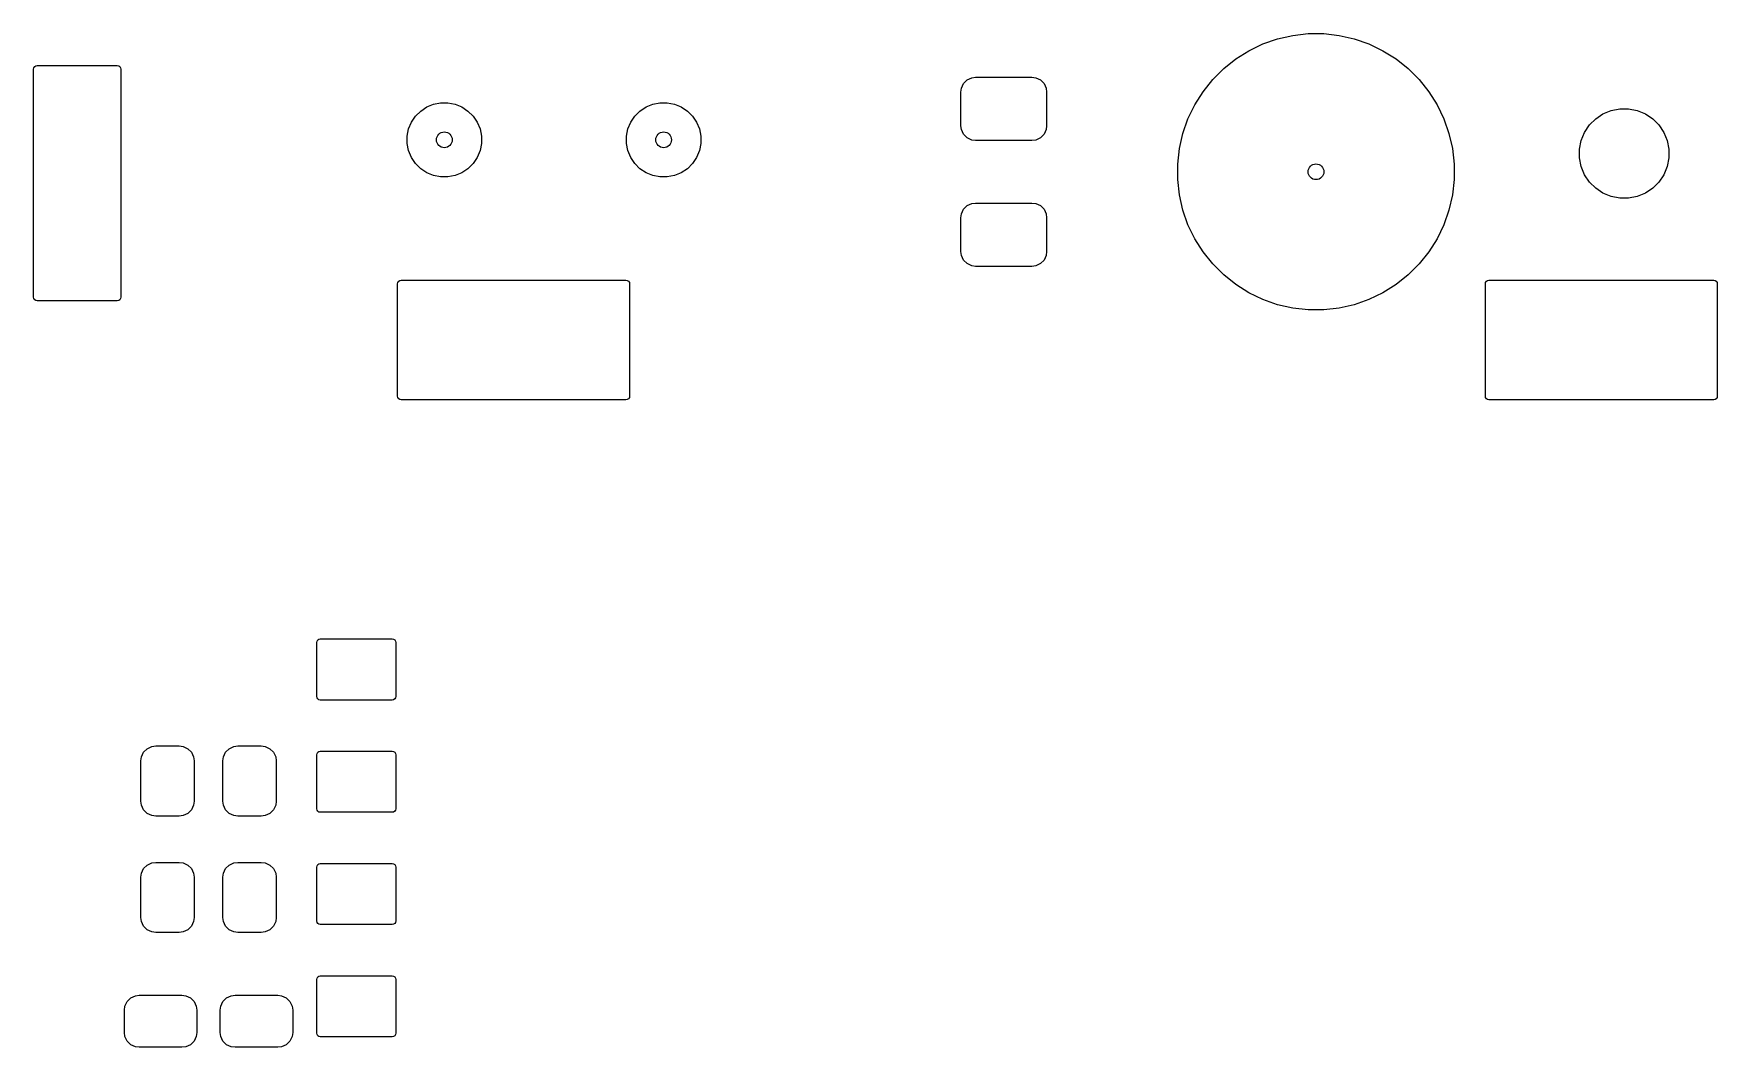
# Model space of a CAD drawing. Extents: x 3.9 to 7.48, y -4.89 to -2.91.
# Drawn here: x 5.766 to 7.24, y -3.865 to -2.976 of the extents above; entities that cross this region are included whole.
import ezdxf

# ---------------------------------------------------------------- set-up
doc = ezdxf.new("R2010")
doc.units = 0
doc.header["$MEASUREMENT"] = 0
doc.layers.add('BLACK', color=7, linetype='CONTINUOUS')

msp = doc.modelspace()

# ---------------------------------------------------------------- linework, layer by layer
at = {"layer": 'BLACK', "linetype": 'CONTINUOUS'}
for p, q in [((6.8551, -2.981), (6.8684, -2.978)), ((6.8684, -2.978), (6.8819, -2.9764)), ((6.8819, -2.9764), (6.8955, -2.9764)), ((6.8955, -2.9764), (6.909, -2.978)), ((6.909, -2.978), (6.9222, -2.981)), ((6.8185, -2.9986), (6.83, -2.9914)), ((6.83, -2.9914), (6.8423, -2.9855)), ((6.8423, -2.9855), (6.8551, -2.981)), ((6.9222, -2.981), (6.9351, -2.9855)), ((6.9351, -2.9855), (6.9473, -2.9914)), ((6.9473, -2.9914), (6.9588, -2.9986)), ((5.7655, -3.0075), (5.7658, -3.0063)), ((5.7655, -3.2075), (5.7655, -3.0075)), ((5.7658, -3.0063), (5.7664, -3.0053)), ((5.7664, -3.0053), (5.7675, -3.0046)), ((5.7675, -3.0046), (5.7687, -3.0044)), ((5.7687, -3.0044), (5.8388, -3.0044)), ((5.8388, -3.0044), (5.84, -3.0046)), ((5.84, -3.0046), (5.841, -3.0053)), ((5.841, -3.0053), (5.8417, -3.0063)), ((5.8417, -3.0063), (5.8419, -3.0075)), ((5.8419, -3.0075), (5.8419, -3.2075)), ((6.7983, -3.0167), (6.8079, -3.0071)), ((6.8079, -3.0071), (6.8185, -2.9986)), ((6.9588, -2.9986), (6.9695, -3.0071)), ((6.9695, -3.0071), (6.9791, -3.0167)), ((6.5781, -3.0243), (6.58, -3.0202)), ((6.58, -3.0202), (6.5832, -3.017)), ((6.5832, -3.017), (6.5872, -3.0151)), ((6.5872, -3.0151), (6.5906, -3.0146)), ((6.5906, -3.0146), (6.6398, -3.0146)), ((6.6398, -3.0146), (6.6432, -3.0151)), ((6.6432, -3.0151), (6.6473, -3.017)), ((6.6473, -3.017), (6.6505, -3.0202)), ((6.6505, -3.0202), (6.6524, -3.0243)), ((6.7898, -3.0273), (6.7983, -3.0167)), ((6.9791, -3.0167), (6.9876, -3.0273)), ((6.1157, -3.0382), (6.122, -3.037)), ((6.122, -3.037), (6.1284, -3.037)), ((6.1284, -3.037), (6.1347, -3.0382)), ((6.3079, -3.0382), (6.3141, -3.037)), ((6.3141, -3.037), (6.3205, -3.037)), ((6.3205, -3.037), (6.3268, -3.0382)), ((6.5776, -3.0276), (6.5781, -3.0243)), ((6.5776, -3.0572), (6.5776, -3.0276)), ((6.6524, -3.0243), (6.6528, -3.0276)), ((6.6528, -3.0276), (6.6528, -3.0572)), ((6.7825, -3.0389), (6.7898, -3.0273)), ((6.9876, -3.0273), (6.9948, -3.0389)), ((6.0964, -3.0541), (6.1, -3.0488)), ((6.1, -3.0488), (6.1045, -3.0443)), ((6.1045, -3.0443), (6.1098, -3.0407)), ((6.1098, -3.0407), (6.1157, -3.0382)), ((6.1347, -3.0382), (6.1406, -3.0407)), ((6.1406, -3.0407), (6.1459, -3.0443)), ((6.1459, -3.0443), (6.1505, -3.0488)), ((6.1505, -3.0488), (6.154, -3.0541)), ((6.2885, -3.0541), (6.2921, -3.0488)), ((6.2921, -3.0488), (6.2966, -3.0443)), ((6.2966, -3.0443), (6.3019, -3.0407)), ((6.3019, -3.0407), (6.3079, -3.0382)), ((6.3268, -3.0382), (6.3327, -3.0407)), ((6.3327, -3.0407), (6.3381, -3.0443)), ((6.3381, -3.0443), (6.3426, -3.0488)), ((6.3426, -3.0488), (6.3462, -3.0541)), ((6.7722, -3.0639), (6.7766, -3.0511)), ((6.7766, -3.0511), (6.7825, -3.0389)), ((6.9948, -3.0389), (7.0007, -3.0511)), ((7.0007, -3.0511), (7.0052, -3.0639)), ((7.1282, -3.0565), (7.1337, -3.0511)), ((7.1337, -3.0511), (7.1401, -3.0468)), ((7.1401, -3.0468), (7.1472, -3.0438)), ((7.1472, -3.0438), (7.1548, -3.0423)), ((7.1548, -3.0423), (7.1625, -3.0423)), ((7.1625, -3.0423), (7.1701, -3.0438)), ((7.1701, -3.0438), (7.1772, -3.0468)), ((7.1772, -3.0468), (7.1837, -3.0511)), ((7.1837, -3.0511), (7.1891, -3.0565)), ((6.0927, -3.0663), (6.0939, -3.06)), ((6.0927, -3.0727), (6.0927, -3.0663)), ((6.0939, -3.06), (6.0964, -3.0541)), ((6.154, -3.0541), (6.1565, -3.06)), ((6.1565, -3.06), (6.1577, -3.0663)), ((6.1577, -3.0663), (6.1577, -3.0727)), ((6.2848, -3.0663), (6.2861, -3.06)), ((6.2848, -3.0727), (6.2848, -3.0663)), ((6.2861, -3.06), (6.2885, -3.0541)), ((6.3462, -3.0541), (6.3486, -3.06)), ((6.3486, -3.06), (6.3499, -3.0663)), ((6.3499, -3.0663), (6.3499, -3.0727)), ((6.5781, -3.0605), (6.5776, -3.0572)), ((6.58, -3.0646), (6.5781, -3.0605)), ((6.5832, -3.0678), (6.58, -3.0646)), ((6.6505, -3.0646), (6.6473, -3.0678)), ((6.6524, -3.0605), (6.6505, -3.0646)), ((6.6528, -3.0572), (6.6524, -3.0605)), ((6.7691, -3.0772), (6.7722, -3.0639)), ((7.0052, -3.0639), (7.0082, -3.0772)), ((7.121, -3.0701), (7.124, -3.063)), ((7.124, -3.063), (7.1282, -3.0565)), ((7.1891, -3.0565), (7.1934, -3.063)), ((7.1934, -3.063), (7.1963, -3.0701)), ((6.0939, -3.079), (6.0927, -3.0727)), ((6.0964, -3.0849), (6.0939, -3.079)), ((6.1565, -3.079), (6.154, -3.0849)), ((6.1577, -3.0727), (6.1565, -3.079)), ((6.2861, -3.079), (6.2848, -3.0727)), ((6.2885, -3.0849), (6.2861, -3.079)), ((6.3486, -3.079), (6.3462, -3.0849)), ((6.3499, -3.0727), (6.3486, -3.079)), ((6.5872, -3.0697), (6.5832, -3.0678)), ((6.5906, -3.0702), (6.5872, -3.0697)), ((6.6398, -3.0702), (6.5906, -3.0702)), ((6.6432, -3.0697), (6.6398, -3.0702)), ((6.6473, -3.0678), (6.6432, -3.0697)), ((6.7676, -3.0907), (6.7691, -3.0772)), ((7.0082, -3.0772), (7.0097, -3.0907)), ((7.1195, -3.0777), (7.121, -3.0701)), ((7.1195, -3.0854), (7.1195, -3.0777)), ((7.1963, -3.0701), (7.1979, -3.0777)), ((7.1979, -3.0777), (7.1979, -3.0854)), ((6.1, -3.0902), (6.0964, -3.0849)), ((6.1045, -3.0948), (6.1, -3.0902)), ((6.1098, -3.0983), (6.1045, -3.0948)), ((6.1459, -3.0948), (6.1406, -3.0983)), ((6.1505, -3.0902), (6.1459, -3.0948)), ((6.154, -3.0849), (6.1505, -3.0902)), ((6.2921, -3.0902), (6.2885, -3.0849)), ((6.2966, -3.0948), (6.2921, -3.0902)), ((6.3019, -3.0983), (6.2966, -3.0948)), ((6.3381, -3.0948), (6.3327, -3.0983)), ((6.3426, -3.0902), (6.3381, -3.0948)), ((6.3462, -3.0849), (6.3426, -3.0902)), ((6.7676, -3.1043), (6.7676, -3.0907)), ((7.0097, -3.0907), (7.0097, -3.1043)), ((7.121, -3.0929), (7.1195, -3.0854)), ((7.124, -3.1001), (7.121, -3.0929)), ((7.1963, -3.0929), (7.1934, -3.1001)), ((7.1979, -3.0854), (7.1963, -3.0929)), ((6.1157, -3.1008), (6.1098, -3.0983)), ((6.122, -3.102), (6.1157, -3.1008)), ((6.1284, -3.102), (6.122, -3.102)), ((6.1347, -3.1008), (6.1284, -3.102)), ((6.1406, -3.0983), (6.1347, -3.1008)), ((6.3079, -3.1008), (6.3019, -3.0983)), ((6.3141, -3.102), (6.3079, -3.1008)), ((6.3205, -3.102), (6.3141, -3.102)), ((6.3268, -3.1008), (6.3205, -3.102)), ((6.3327, -3.0983), (6.3268, -3.1008)), ((6.7691, -3.1178), (6.7676, -3.1043)), ((7.0097, -3.1043), (7.0082, -3.1178)), ((7.1282, -3.1065), (7.124, -3.1001)), ((7.1337, -3.112), (7.1282, -3.1065)), ((7.1891, -3.1065), (7.1837, -3.112)), ((7.1934, -3.1001), (7.1891, -3.1065)), ((6.5832, -3.1272), (6.5872, -3.1253)), ((6.5872, -3.1253), (6.5906, -3.1249)), ((6.5906, -3.1249), (6.6398, -3.1249)), ((6.6398, -3.1249), (6.6432, -3.1253)), ((6.6432, -3.1253), (6.6473, -3.1272)), ((6.7722, -3.1311), (6.7691, -3.1178)), ((7.0082, -3.1178), (7.0052, -3.1311)), ((7.1401, -3.1162), (7.1337, -3.112)), ((7.1472, -3.1192), (7.1401, -3.1162)), ((7.1548, -3.1207), (7.1472, -3.1192)), ((7.1625, -3.1207), (7.1548, -3.1207)), ((7.1701, -3.1192), (7.1625, -3.1207)), ((7.1772, -3.1162), (7.1701, -3.1192)), ((7.1837, -3.112), (7.1772, -3.1162)), ((6.5776, -3.1379), (6.5781, -3.1345)), ((6.5776, -3.1674), (6.5776, -3.1379)), ((6.5781, -3.1345), (6.58, -3.1304)), ((6.58, -3.1304), (6.5832, -3.1272)), ((6.6473, -3.1272), (6.6505, -3.1304)), ((6.6505, -3.1304), (6.6524, -3.1345)), ((6.6524, -3.1345), (6.6528, -3.1379)), ((6.6528, -3.1379), (6.6528, -3.1674)), ((6.7766, -3.1439), (6.7722, -3.1311)), ((7.0052, -3.1311), (7.0007, -3.1439)), ((6.7825, -3.1562), (6.7766, -3.1439)), ((7.0007, -3.1439), (6.9948, -3.1562)), ((6.5781, -3.1708), (6.5776, -3.1674)), ((6.6528, -3.1674), (6.6524, -3.1708)), ((6.7898, -3.1677), (6.7825, -3.1562)), ((6.7983, -3.1783), (6.7898, -3.1677)), ((6.9876, -3.1677), (6.9791, -3.1783)), ((6.9948, -3.1562), (6.9876, -3.1677)), ((6.58, -3.1749), (6.5781, -3.1708)), ((6.5832, -3.178), (6.58, -3.1749)), ((6.5872, -3.1799), (6.5832, -3.178)), ((6.5906, -3.1804), (6.5872, -3.1799)), ((6.6398, -3.1804), (6.5906, -3.1804)), ((6.6432, -3.1799), (6.6398, -3.1804)), ((6.6473, -3.178), (6.6432, -3.1799)), ((6.6505, -3.1749), (6.6473, -3.178)), ((6.6524, -3.1708), (6.6505, -3.1749)), ((6.8079, -3.1879), (6.7983, -3.1783)), ((6.9791, -3.1783), (6.9695, -3.1879)), ((6.0843, -3.1957), (6.0846, -3.1945)), ((6.0843, -3.2942), (6.0843, -3.1957)), ((6.0846, -3.1945), (6.0853, -3.1935)), ((6.0853, -3.1935), (6.0863, -3.1928)), ((6.0863, -3.1928), (6.0875, -3.1926)), ((6.0875, -3.1926), (6.2843, -3.1926)), ((6.2843, -3.1926), (6.2855, -3.1928)), ((6.2855, -3.1928), (6.2866, -3.1935)), ((6.2866, -3.1935), (6.2873, -3.1945)), ((6.2873, -3.1945), (6.2875, -3.1957)), ((6.2875, -3.1957), (6.2875, -3.2942)), ((6.8185, -3.1964), (6.8079, -3.1879)), ((6.83, -3.2036), (6.8185, -3.1964)), ((6.9588, -3.1964), (6.9473, -3.2036)), ((6.9695, -3.1879), (6.9588, -3.1964)), ((7.0371, -3.1957), (7.0373, -3.1945)), ((7.0371, -3.2942), (7.0371, -3.1957)), ((7.0373, -3.1945), (7.038, -3.1935)), ((7.038, -3.1935), (7.039, -3.1928)), ((7.039, -3.1928), (7.0402, -3.1926)), ((7.0402, -3.1926), (7.2371, -3.1926)), ((7.2371, -3.1926), (7.2383, -3.1928)), ((7.2383, -3.1928), (7.2393, -3.1935)), ((7.2393, -3.1935), (7.24, -3.1945)), ((7.24, -3.1945), (7.2402, -3.1957)), ((7.2402, -3.1957), (7.2402, -3.2942)), ((5.7658, -3.2087), (5.7655, -3.2075)), ((5.7664, -3.2097), (5.7658, -3.2087)), ((5.7675, -3.2104), (5.7664, -3.2097)), ((5.7687, -3.2107), (5.7675, -3.2104)), ((5.8388, -3.2107), (5.7687, -3.2107)), ((5.84, -3.2104), (5.8388, -3.2107)), ((5.841, -3.2097), (5.84, -3.2104)), ((5.8417, -3.2087), (5.841, -3.2097)), ((5.8419, -3.2075), (5.8417, -3.2087)), ((6.8423, -3.2095), (6.83, -3.2036)), ((6.8551, -3.214), (6.8423, -3.2095)), ((6.8684, -3.2171), (6.8551, -3.214)), ((6.9222, -3.214), (6.909, -3.2171)), ((6.9351, -3.2095), (6.9222, -3.214)), ((6.9473, -3.2036), (6.9351, -3.2095)), ((6.8819, -3.2186), (6.8684, -3.2171)), ((6.8955, -3.2186), (6.8819, -3.2186)), ((6.909, -3.2171), (6.8955, -3.2186)), ((6.0846, -3.2954), (6.0843, -3.2942)), ((6.0853, -3.2964), (6.0846, -3.2954)), ((6.0863, -3.2971), (6.0853, -3.2964)), ((6.0875, -3.2973), (6.0863, -3.2971)), ((6.2843, -3.2973), (6.0875, -3.2973)), ((6.2855, -3.2971), (6.2843, -3.2973)), ((6.2866, -3.2964), (6.2855, -3.2971)), ((6.2873, -3.2954), (6.2866, -3.2964)), ((6.2875, -3.2942), (6.2873, -3.2954)), ((7.0373, -3.2954), (7.0371, -3.2942)), ((7.038, -3.2964), (7.0373, -3.2954)), ((7.039, -3.2971), (7.038, -3.2964)), ((7.0402, -3.2973), (7.039, -3.2971)), ((7.2371, -3.2973), (7.0402, -3.2973)), ((7.2383, -3.2971), (7.2371, -3.2973)), ((7.2393, -3.2964), (7.2383, -3.2971)), ((7.24, -3.2954), (7.2393, -3.2964)), ((7.2402, -3.2942), (7.24, -3.2954)), ((6.0135, -3.5101), (6.0137, -3.5089)), ((6.0137, -3.5089), (6.0144, -3.5079)), ((6.0144, -3.5079), (6.0154, -3.5072)), ((6.0154, -3.5072), (6.0166, -3.507)), ((6.0166, -3.507), (6.0796, -3.507)), ((6.0796, -3.507), (6.0808, -3.5072)), ((6.0808, -3.5072), (6.0818, -3.5079)), ((6.0818, -3.5079), (6.0825, -3.5089)), ((6.0825, -3.5089), (6.0828, -3.5101)), ((6.0135, -3.5574), (6.0135, -3.5101)), ((6.0828, -3.5101), (6.0828, -3.5574)), ((6.0137, -3.5586), (6.0135, -3.5574)), ((6.0144, -3.5596), (6.0137, -3.5586)), ((6.0154, -3.5603), (6.0144, -3.5596)), ((6.0166, -3.5605), (6.0154, -3.5603)), ((6.0796, -3.5605), (6.0166, -3.5605)), ((6.0808, -3.5603), (6.0796, -3.5605)), ((6.0818, -3.5596), (6.0808, -3.5603)), ((6.0825, -3.5586), (6.0818, -3.5596)), ((6.0828, -3.5574), (6.0825, -3.5586)), ((5.8594, -3.6138), (5.8599, -3.6104)), ((5.8599, -3.6104), (5.8618, -3.6063)), ((5.8618, -3.6063), (5.865, -3.6032)), ((5.865, -3.6032), (5.8691, -3.6013)), ((5.8691, -3.6013), (5.8724, -3.6008)), ((5.8724, -3.6008), (5.8931, -3.6008)), ((5.8931, -3.6008), (5.8964, -3.6013)), ((5.8964, -3.6013), (5.9005, -3.6032)), ((5.9005, -3.6032), (5.9037, -3.6063)), ((5.9037, -3.6063), (5.9056, -3.6104)), ((5.9056, -3.6104), (5.9061, -3.6138)), ((5.9313, -3.6138), (5.9317, -3.6104)), ((5.9317, -3.6104), (5.9336, -3.6063)), ((5.9336, -3.6063), (5.9368, -3.6032)), ((5.9368, -3.6032), (5.9409, -3.6013)), ((5.9409, -3.6013), (5.9443, -3.6008)), ((5.9443, -3.6008), (5.9649, -3.6008)), ((5.9649, -3.6008), (5.9683, -3.6013)), ((5.9683, -3.6013), (5.9724, -3.6032)), ((5.9724, -3.6032), (5.9756, -3.6063)), ((5.9756, -3.6063), (5.9775, -3.6104)), ((5.9775, -3.6104), (5.9779, -3.6138)), ((6.0135, -3.6085), (6.0137, -3.6073)), ((6.0135, -3.6558), (6.0135, -3.6085)), ((6.0137, -3.6073), (6.0144, -3.6063)), ((6.0144, -3.6063), (6.0154, -3.6056)), ((6.0154, -3.6056), (6.0166, -3.6054)), ((6.0166, -3.6054), (6.0796, -3.6054)), ((6.0796, -3.6054), (6.0808, -3.6056)), ((6.0808, -3.6056), (6.0818, -3.6063)), ((6.0818, -3.6063), (6.0825, -3.6073)), ((6.0825, -3.6073), (6.0828, -3.6085)), ((6.0828, -3.6085), (6.0828, -3.6558)), ((5.8594, -3.6492), (5.8594, -3.6138)), ((5.9061, -3.6138), (5.9061, -3.6492)), ((5.9313, -3.6492), (5.9313, -3.6138)), ((5.9779, -3.6138), (5.9779, -3.6492)), ((5.8599, -3.6526), (5.8594, -3.6492)), ((5.8618, -3.6567), (5.8599, -3.6526)), ((5.865, -3.6599), (5.8618, -3.6567)), ((5.9037, -3.6567), (5.9005, -3.6599)), ((5.9056, -3.6526), (5.9037, -3.6567)), ((5.9061, -3.6492), (5.9056, -3.6526)), ((5.9317, -3.6526), (5.9313, -3.6492)), ((5.9336, -3.6567), (5.9317, -3.6526)), ((5.9368, -3.6599), (5.9336, -3.6567)), ((5.9756, -3.6567), (5.9724, -3.6599)), ((5.9775, -3.6526), (5.9756, -3.6567)), ((5.9779, -3.6492), (5.9775, -3.6526)), ((6.0137, -3.657), (6.0135, -3.6558)), ((6.0144, -3.658), (6.0137, -3.657)), ((6.0825, -3.657), (6.0818, -3.658)), ((6.0828, -3.6558), (6.0825, -3.657)), ((5.8691, -3.6618), (5.865, -3.6599)), ((5.8724, -3.6622), (5.8691, -3.6618)), ((5.8931, -3.6622), (5.8724, -3.6622)), ((5.8964, -3.6618), (5.8931, -3.6622)), ((5.9005, -3.6599), (5.8964, -3.6618)), ((5.9409, -3.6618), (5.9368, -3.6599)), ((5.9443, -3.6622), (5.9409, -3.6618)), ((5.9649, -3.6622), (5.9443, -3.6622)), ((5.9683, -3.6618), (5.9649, -3.6622)), ((5.9724, -3.6599), (5.9683, -3.6618)), ((6.0154, -3.6587), (6.0144, -3.658)), ((6.0166, -3.6589), (6.0154, -3.6587)), ((6.0796, -3.6589), (6.0166, -3.6589)), ((6.0808, -3.6587), (6.0796, -3.6589)), ((6.0818, -3.658), (6.0808, -3.6587)), ((5.8594, -3.7158), (5.8599, -3.7124)), ((5.8594, -3.7512), (5.8594, -3.7158)), ((5.8599, -3.7124), (5.8618, -3.7083)), ((5.8618, -3.7083), (5.865, -3.7052)), ((5.865, -3.7052), (5.8691, -3.7033)), ((5.8691, -3.7033), (5.8724, -3.7028)), ((5.8724, -3.7028), (5.8931, -3.7028)), ((5.8931, -3.7028), (5.8964, -3.7033)), ((5.8964, -3.7033), (5.9005, -3.7052)), ((5.9005, -3.7052), (5.9037, -3.7083)), ((5.9037, -3.7083), (5.9056, -3.7124)), ((5.9056, -3.7124), (5.9061, -3.7158)), ((5.9061, -3.7158), (5.9061, -3.7512)), ((5.9313, -3.7158), (5.9317, -3.7124)), ((5.9313, -3.7512), (5.9313, -3.7158)), ((5.9317, -3.7124), (5.9336, -3.7083)), ((5.9336, -3.7083), (5.9368, -3.7052)), ((5.9368, -3.7052), (5.9409, -3.7033)), ((5.9409, -3.7033), (5.9443, -3.7028)), ((5.9443, -3.7028), (5.9649, -3.7028)), ((5.9649, -3.7028), (5.9683, -3.7033)), ((5.9683, -3.7033), (5.9724, -3.7052)), ((5.9724, -3.7052), (5.9756, -3.7083)), ((5.9756, -3.7083), (5.9775, -3.7124)), ((5.9775, -3.7124), (5.9779, -3.7158)), ((5.9779, -3.7158), (5.9779, -3.7512)), ((6.0135, -3.707), (6.0137, -3.7058)), ((6.0135, -3.7542), (6.0135, -3.707)), ((6.0137, -3.7058), (6.0144, -3.7047)), ((6.0144, -3.7047), (6.0154, -3.7041)), ((6.0154, -3.7041), (6.0166, -3.7038)), ((6.0166, -3.7038), (6.0796, -3.7038)), ((6.0796, -3.7038), (6.0808, -3.7041)), ((6.0808, -3.7041), (6.0818, -3.7047)), ((6.0818, -3.7047), (6.0825, -3.7058)), ((6.0825, -3.7058), (6.0828, -3.707)), ((6.0828, -3.707), (6.0828, -3.7542)), ((5.8599, -3.7546), (5.8594, -3.7512)), ((5.8618, -3.7587), (5.8599, -3.7546)), ((5.865, -3.7619), (5.8618, -3.7587)), ((5.9037, -3.7587), (5.9005, -3.7619)), ((5.9056, -3.7546), (5.9037, -3.7587)), ((5.9061, -3.7512), (5.9056, -3.7546)), ((5.9317, -3.7546), (5.9313, -3.7512)), ((5.9336, -3.7587), (5.9317, -3.7546)), ((5.9368, -3.7619), (5.9336, -3.7587)), ((5.9756, -3.7587), (5.9724, -3.7619)), ((5.9775, -3.7546), (5.9756, -3.7587)), ((5.9779, -3.7512), (5.9775, -3.7546)), ((6.0137, -3.7554), (6.0135, -3.7542)), ((6.0144, -3.7564), (6.0137, -3.7554)), ((6.0154, -3.7571), (6.0144, -3.7564)), ((6.0166, -3.7574), (6.0154, -3.7571)), ((6.0796, -3.7574), (6.0166, -3.7574)), ((6.0808, -3.7571), (6.0796, -3.7574)), ((6.0818, -3.7564), (6.0808, -3.7571)), ((6.0825, -3.7554), (6.0818, -3.7564)), ((6.0828, -3.7542), (6.0825, -3.7554)), ((5.8691, -3.7638), (5.865, -3.7619)), ((5.8724, -3.7642), (5.8691, -3.7638)), ((5.8931, -3.7642), (5.8724, -3.7642)), ((5.8964, -3.7638), (5.8931, -3.7642)), ((5.9005, -3.7619), (5.8964, -3.7638)), ((5.9409, -3.7638), (5.9368, -3.7619)), ((5.9443, -3.7642), (5.9409, -3.7638)), ((5.9649, -3.7642), (5.9443, -3.7642)), ((5.9683, -3.7638), (5.9649, -3.7642)), ((5.9724, -3.7619), (5.9683, -3.7638)), ((6.0135, -3.8054), (6.0137, -3.8042)), ((6.0137, -3.8042), (6.0144, -3.8032)), ((6.0144, -3.8032), (6.0154, -3.8025)), ((6.0154, -3.8025), (6.0166, -3.8022)), ((6.0166, -3.8022), (6.0796, -3.8022)), ((6.0796, -3.8022), (6.0808, -3.8025)), ((6.0808, -3.8025), (6.0818, -3.8032)), ((6.0818, -3.8032), (6.0825, -3.8042)), ((6.0825, -3.8042), (6.0828, -3.8054)), ((5.8546, -3.8197), (5.858, -3.8193)), ((5.858, -3.8193), (5.8954, -3.8193)), ((5.8954, -3.8193), (5.8987, -3.8197)), ((5.9386, -3.8197), (5.942, -3.8193)), ((5.942, -3.8193), (5.9794, -3.8193)), ((5.9794, -3.8193), (5.9827, -3.8197)), ((6.0135, -3.8526), (6.0135, -3.8054)), ((6.0828, -3.8054), (6.0828, -3.8526)), ((5.845, -3.8323), (5.8454, -3.8289)), ((5.845, -3.852), (5.845, -3.8323)), ((5.8454, -3.8289), (5.8473, -3.8248)), ((5.8473, -3.8248), (5.8505, -3.8216)), ((5.8505, -3.8216), (5.8546, -3.8197)), ((5.8987, -3.8197), (5.9028, -3.8216)), ((5.9028, -3.8216), (5.906, -3.8248)), ((5.906, -3.8248), (5.9079, -3.8289)), ((5.9079, -3.8289), (5.9084, -3.8323)), ((5.9084, -3.8323), (5.9084, -3.852)), ((5.929, -3.8323), (5.9294, -3.8289)), ((5.929, -3.852), (5.929, -3.8323)), ((5.9294, -3.8289), (5.9313, -3.8248)), ((5.9313, -3.8248), (5.9345, -3.8216)), ((5.9345, -3.8216), (5.9386, -3.8197)), ((5.9827, -3.8197), (5.9868, -3.8216)), ((5.9868, -3.8216), (5.99, -3.8248)), ((5.99, -3.8248), (5.9919, -3.8289)), ((5.9919, -3.8289), (5.9924, -3.8323)), ((5.9924, -3.8323), (5.9924, -3.852)), ((5.8454, -3.8553), (5.845, -3.852)), ((5.8473, -3.8594), (5.8454, -3.8553)), ((5.8505, -3.8626), (5.8473, -3.8594)), ((5.8546, -3.8645), (5.8505, -3.8626)), ((5.9028, -3.8626), (5.8987, -3.8645)), ((5.906, -3.8594), (5.9028, -3.8626)), ((5.9079, -3.8553), (5.906, -3.8594)), ((5.9084, -3.852), (5.9079, -3.8553)), ((5.9294, -3.8553), (5.929, -3.852)), ((5.9313, -3.8594), (5.9294, -3.8553)), ((5.9345, -3.8626), (5.9313, -3.8594)), ((5.9386, -3.8645), (5.9345, -3.8626)), ((5.9868, -3.8626), (5.9827, -3.8645)), ((5.99, -3.8594), (5.9868, -3.8626)), ((5.9919, -3.8553), (5.99, -3.8594)), ((5.9924, -3.852), (5.9919, -3.8553)), ((6.0137, -3.8538), (6.0135, -3.8526)), ((6.0144, -3.8549), (6.0137, -3.8538)), ((6.0154, -3.8555), (6.0144, -3.8549)), ((6.0166, -3.8558), (6.0154, -3.8555)), ((6.0796, -3.8558), (6.0166, -3.8558)), ((6.0808, -3.8555), (6.0796, -3.8558)), ((6.0818, -3.8549), (6.0808, -3.8555)), ((6.0825, -3.8538), (6.0818, -3.8549)), ((6.0828, -3.8526), (6.0825, -3.8538)), ((5.858, -3.8649), (5.8546, -3.8645)), ((5.8954, -3.8649), (5.858, -3.8649)), ((5.8987, -3.8645), (5.8954, -3.8649)), ((5.942, -3.8649), (5.9386, -3.8645)), ((5.9794, -3.8649), (5.942, -3.8649)), ((5.9827, -3.8645), (5.9794, -3.8649))]:
    msp.add_line(p, q, dxfattribs=at)
at = {"layer": 'BLACK'}
for centre in [(6.1252, -3.0695), (6.3173, -3.0695), (6.8887, -3.0975)]:
    msp.add_circle(centre, 0.00689, dxfattribs=at)
at = {"layer": 'WHITE'}
for centre in [(6.1252, -3.0695), (6.3173, -3.0695), (6.8887, -3.0975)]:
    msp.add_circle(centre, 0.00689, dxfattribs=at)

doc.saveas('drawing.dxf')
